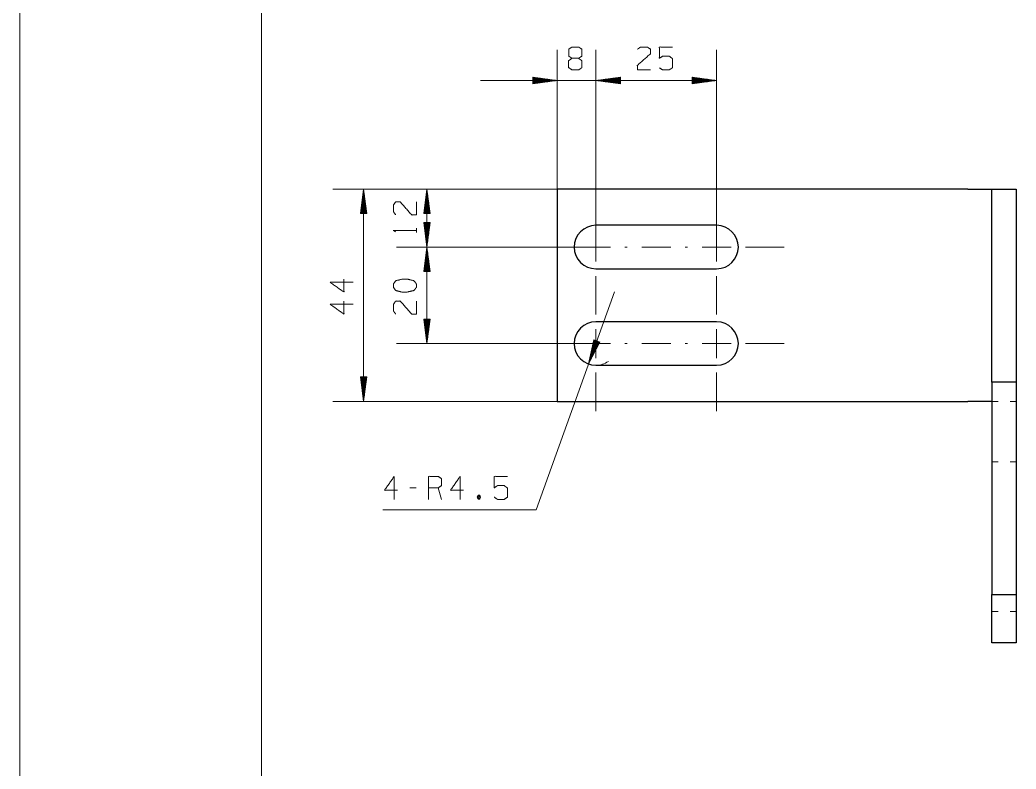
# Model space of a CAD drawing. Header units: millimetres. Extents: x 0 to 210, y 0 to 297.
# Drawn here: x 0 to 103.1, y 81.6 to 159.2 of the extents above; entities that cross this region are included whole.
import ezdxf

# ---------------------------------------------------------------- set-up
doc = ezdxf.new("R2010")
doc.units = ezdxf.units.MM
doc.layers.add('101', color=7, linetype='Continuous', true_color=0xffffff)

msp = doc.modelspace()

# ---------------------------------------------------------------- linework, layer by layer
at = {"layer": '101', "color": 133, "linetype": 'Continuous', "lineweight": 18}
for p, q in [((0, 297), (0, 0)), ((25, 292), (25, 5))]:
    msp.add_line(p, q, dxfattribs=at)
at = {"layer": '101', "color": 22, "linetype": 'Continuous', "lineweight": 18}
for p, q in [((55.63, 141.67), (55.63, 156.1)), ((59.63, 135.67), (59.63, 156.1)), ((59.63, 135.67), (59.63, 156.1)), ((72.13, 135.67), (72.13, 156.1)), ((67.57, 152.93), (47.69, 152.93)), ((53.09, 153.26), (53.12, 153.26)), ((53.09, 153.26), (53.12, 153.26)), ((55.63, 152.93), (53.09, 153.26)), ((53.09, 153.26), (53.09, 152.59)), ((53.09, 153.2), (53.51, 153.2)), ((53.09, 153.15), (53.89, 153.15)), ((53.09, 153.1), (54.28, 153.1)), ((53.09, 153.05), (54.67, 153.05)), ((53.09, 153), (55.05, 153)), ((53.09, 152.95), (55.44, 152.95)), ((53.09, 152.59), (55.63, 152.93)), ((53.09, 152.9), (55.44, 152.9)), ((53.09, 152.85), (55.05, 152.85)), ((53.09, 152.8), (54.67, 152.8)), ((53.09, 152.75), (54.28, 152.75)), ((53.09, 152.7), (53.89, 152.7)), ((53.09, 152.65), (53.51, 152.65)), ((62.17, 153.26), (59.63, 152.93)), ((62.17, 153.26), (59.63, 152.93)), ((59.63, 152.93), (72.13, 152.93)), ((59.63, 152.93), (62.17, 152.59)), ((59.63, 152.93), (62.17, 152.59)), ((62.17, 152.95), (59.82, 152.95)), ((62.17, 152.95), (59.82, 152.95)), ((62.17, 152.9), (59.82, 152.9)), ((62.17, 152.9), (59.82, 152.9)), ((62.17, 153), (60.21, 153)), ((62.17, 153), (60.21, 153)), ((62.17, 152.85), (60.21, 152.85)), ((62.17, 152.85), (60.21, 152.85)), ((62.17, 153.05), (60.6, 153.05)), ((62.17, 153.05), (60.6, 153.05)), ((62.17, 152.8), (60.6, 152.8)), ((62.17, 152.8), (60.6, 152.8)), ((62.17, 153.1), (60.98, 153.1)), ((62.17, 153.1), (60.98, 153.1)), ((62.17, 152.75), (60.98, 152.75)), ((62.17, 152.75), (60.98, 152.75)), ((62.17, 153.15), (61.37, 153.15)), ((62.17, 153.15), (61.37, 153.15)), ((62.17, 152.7), (61.37, 152.7)), ((62.17, 152.7), (61.37, 152.7)), ((62.17, 153.2), (61.75, 153.2)), ((62.17, 153.2), (61.75, 153.2)), ((62.17, 152.65), (61.75, 152.65)), ((62.17, 152.65), (61.75, 152.65)), ((62.17, 153.26), (62.14, 153.26)), ((62.17, 153.26), (62.14, 153.26)), ((62.17, 153.26), (62.14, 153.26)), ((62.17, 153.26), (62.14, 153.26)), ((62.17, 152.59), (62.17, 153.26)), ((62.17, 152.59), (62.17, 153.26)), ((69.59, 153.26), (69.62, 153.26)), ((69.59, 153.26), (69.62, 153.26)), ((72.13, 152.93), (69.59, 153.26)), ((69.59, 153.26), (69.59, 152.59)), ((69.59, 153.2), (70.01, 153.2)), ((69.59, 153.15), (70.39, 153.15)), ((69.59, 153.1), (70.78, 153.1)), ((69.59, 153.05), (71.17, 153.05)), ((69.59, 153), (71.55, 153)), ((69.59, 152.95), (71.94, 152.95)), ((69.59, 152.59), (72.13, 152.93)), ((69.59, 152.9), (71.94, 152.9)), ((69.59, 152.85), (71.55, 152.85)), ((69.59, 152.8), (71.17, 152.8)), ((69.59, 152.75), (70.78, 152.75)), ((69.59, 152.7), (70.39, 152.7)), ((69.59, 152.65), (70.01, 152.65)), ((53.09, 152.6), (53.12, 152.6)), ((53.09, 152.6), (53.12, 152.6)), ((62.17, 152.6), (62.14, 152.6)), ((62.17, 152.6), (62.14, 152.6)), ((62.17, 152.6), (62.14, 152.6)), ((62.17, 152.6), (62.14, 152.6)), ((69.59, 152.6), (69.62, 152.6)), ((69.59, 152.6), (69.62, 152.6)), ((55.63, 141.67), (32.41, 141.67)), ((35.58, 141.67), (35.25, 139.13)), ((35.56, 139.13), (35.56, 141.48)), ((35.92, 139.13), (35.58, 141.67)), ((35.58, 141.67), (35.58, 119.67)), ((35.61, 139.13), (35.61, 141.48)), ((55.63, 141.67), (38.97, 141.67)), ((42.14, 141.67), (41.81, 139.13)), ((42.12, 139.13), (42.12, 141.48)), ((42.48, 139.13), (42.14, 141.67)), ((42.14, 135.67), (42.14, 141.67)), ((42.17, 139.13), (42.17, 141.48)), ((35.4, 139.13), (35.4, 140.32)), ((35.45, 139.13), (35.45, 140.71)), ((35.5, 139.13), (35.5, 141.09)), ((35.66, 139.13), (35.66, 141.09)), ((35.71, 139.13), (35.71, 140.71)), ((35.76, 139.13), (35.76, 140.32)), ((41.96, 139.13), (41.96, 140.32)), ((42.01, 139.13), (42.01, 140.71)), ((42.07, 139.13), (42.07, 141.09)), ((42.22, 139.13), (42.22, 141.09)), ((42.27, 139.13), (42.27, 140.71)), ((42.32, 139.13), (42.32, 140.32)), ((35.3, 139.13), (35.3, 139.55)), ((35.35, 139.13), (35.35, 139.94)), ((35.81, 139.13), (35.81, 139.94)), ((35.86, 139.13), (35.86, 139.55)), ((41.86, 139.13), (41.86, 139.55)), ((41.91, 139.13), (41.91, 139.94)), ((42.37, 139.13), (42.37, 139.94)), ((42.42, 139.13), (42.42, 139.55)), ((35.25, 139.13), (35.25, 139.17)), ((35.25, 139.13), (35.25, 139.17)), ((35.25, 139.13), (35.92, 139.13)), ((35.91, 139.13), (35.91, 139.17)), ((35.91, 139.13), (35.91, 139.17)), ((41.81, 139.13), (41.81, 139.17)), ((41.81, 139.13), (41.81, 139.17)), ((41.81, 139.13), (42.48, 139.13)), ((41.81, 138.21), (42.14, 135.67)), ((41.81, 138.21), (41.81, 138.18)), ((41.81, 138.21), (41.81, 138.18)), ((42.48, 138.21), (41.81, 138.21)), ((41.86, 138.21), (41.86, 137.8)), ((41.91, 138.21), (41.91, 137.41)), ((41.96, 138.21), (41.96, 137.02)), ((42.01, 138.21), (42.01, 136.64)), ((42.07, 138.21), (42.07, 136.25)), ((42.12, 138.21), (42.12, 135.87)), ((42.14, 135.67), (42.48, 138.21)), ((42.17, 138.21), (42.17, 135.87)), ((42.22, 138.21), (42.22, 136.25)), ((42.27, 138.21), (42.27, 136.64)), ((42.32, 138.21), (42.32, 137.02)), ((42.37, 138.21), (42.37, 137.41)), ((42.42, 138.21), (42.42, 137.8)), ((42.47, 139.13), (42.47, 139.17)), ((42.47, 139.13), (42.47, 139.17)), ((42.47, 138.21), (42.47, 138.18)), ((42.47, 138.21), (42.47, 138.18)), ((59.63, 135.67), (38.97, 135.67)), ((59.63, 135.67), (38.97, 135.67)), ((42.14, 135.67), (41.81, 133.13)), ((42.12, 133.13), (42.12, 135.48)), ((42.14, 135.67), (42.14, 125.67)), ((42.48, 133.13), (42.14, 135.67)), ((42.17, 133.13), (42.17, 135.48)), ((41.96, 133.13), (41.96, 134.32)), ((42.01, 133.13), (42.01, 134.71)), ((42.07, 133.13), (42.07, 135.09)), ((42.22, 133.13), (42.22, 135.09)), ((42.27, 133.13), (42.27, 134.71)), ((42.32, 133.13), (42.32, 134.32)), ((41.81, 133.13), (41.81, 133.17)), ((41.81, 133.13), (41.81, 133.17)), ((41.81, 133.13), (42.48, 133.13)), ((41.86, 133.13), (41.86, 133.55)), ((41.91, 133.13), (41.91, 133.94)), ((42.37, 133.13), (42.37, 133.94)), ((42.42, 133.13), (42.42, 133.55)), ((42.47, 133.13), (42.47, 133.17)), ((42.47, 133.13), (42.47, 133.17)), ((61.55, 131.03), (53.45, 108.44)), ((41.81, 128.21), (41.81, 128.18)), ((42.48, 128.21), (41.81, 128.21)), ((41.81, 128.21), (42.14, 125.67)), ((41.81, 128.21), (41.81, 128.18)), ((41.86, 128.21), (41.86, 127.8)), ((41.91, 128.21), (41.91, 127.41)), ((41.96, 128.21), (41.96, 127.02)), ((42.01, 128.21), (42.01, 126.64)), ((42.07, 128.21), (42.07, 126.25)), ((42.12, 128.21), (42.12, 125.87)), ((42.14, 125.67), (42.48, 128.21)), ((42.17, 128.21), (42.17, 125.87)), ((42.22, 128.21), (42.22, 126.25)), ((42.27, 128.21), (42.27, 126.64)), ((42.32, 128.21), (42.32, 127.02)), ((42.37, 128.21), (42.37, 127.41)), ((42.42, 128.21), (42.42, 127.8)), ((42.47, 128.21), (42.47, 128.18)), ((42.47, 128.21), (42.47, 128.18)), ((59.41, 126.06), (58.87, 123.56)), ((58.87, 123.56), (60.04, 125.83)), ((59.71, 125.96), (58.91, 123.75)), ((59.75, 125.94), (58.96, 123.73)), ((59.66, 125.97), (59, 124.13)), ((59.61, 125.99), (59.08, 124.51)), ((59.8, 125.92), (59.14, 124.07)), ((59.56, 126.01), (59.16, 124.89)), ((59.51, 126.02), (59.24, 125.27)), ((59.85, 125.9), (59.32, 124.42)), ((59.47, 126.04), (59.33, 125.65)), ((59.42, 126.06), (59.41, 126.03)), ((60.04, 125.83), (59.41, 126.06)), ((59.42, 126.06), (59.41, 126.03)), ((59.9, 125.89), (59.5, 124.77)), ((59.94, 125.87), (59.67, 125.11)), ((59.99, 125.85), (59.85, 125.46)), ((60.04, 125.84), (60.03, 125.81)), ((60.04, 125.84), (60.03, 125.81)), ((59.63, 125.67), (38.97, 125.67)), ((35.92, 122.21), (35.25, 122.21)), ((35.25, 122.21), (35.25, 122.18)), ((35.25, 122.21), (35.58, 119.67)), ((35.25, 122.21), (35.25, 122.18)), ((35.3, 122.21), (35.3, 121.8)), ((35.35, 122.21), (35.35, 121.41)), ((35.4, 122.21), (35.4, 121.02)), ((35.45, 122.21), (35.45, 120.64)), ((35.5, 122.21), (35.5, 120.25)), ((35.56, 122.21), (35.56, 119.87)), ((35.58, 119.67), (35.92, 122.21)), ((35.61, 122.21), (35.61, 119.87)), ((35.66, 122.21), (35.66, 120.25)), ((35.71, 122.21), (35.71, 120.64)), ((35.76, 122.21), (35.76, 121.02)), ((35.81, 122.21), (35.81, 121.41)), ((35.86, 122.21), (35.86, 121.8)), ((35.91, 122.21), (35.91, 122.18)), ((35.91, 122.21), (35.91, 122.18)), ((55.63, 119.67), (32.41, 119.67)), ((53.45, 108.44), (37.57, 108.44))]:
    msp.add_line(p, q, dxfattribs=at)
at = {"layer": '101', "color": 151, "linetype": 'Continuous', "lineweight": 18}
for p, q in [((59.63, 138.67), (59.63, 142.67)), ((72.13, 138.67), (72.13, 142.67)), ((59.63, 134.17), (59.63, 137.17)), ((72.13, 134.17), (72.13, 137.17)), ((56.63, 135.67), (52.63, 135.67)), ((58.13, 135.67), (61.13, 135.67)), ((62.63, 135.67), (62.88, 135.67)), ((64.38, 135.67), (67.38, 135.67)), ((68.88, 135.67), (69.13, 135.67)), ((70.63, 135.67), (73.63, 135.67)), ((75.13, 135.67), (79.13, 135.67)), ((59.63, 132.67), (59.63, 128.67)), ((59.63, 128.67), (59.63, 132.67)), ((72.13, 132.67), (72.13, 128.67)), ((72.13, 128.67), (72.13, 132.67)), ((59.63, 124.17), (59.63, 127.17)), ((72.13, 124.17), (72.13, 127.17)), ((56.63, 125.67), (52.63, 125.67)), ((58.13, 125.67), (61.13, 125.67)), ((62.63, 125.67), (62.88, 125.67)), ((64.38, 125.67), (67.38, 125.67)), ((68.88, 125.67), (69.13, 125.67)), ((70.63, 125.67), (73.63, 125.67)), ((75.13, 125.67), (79.13, 125.67)), ((59.63, 122.67), (59.63, 118.67)), ((72.13, 122.67), (72.13, 118.67))]:
    msp.add_line(p, q, dxfattribs=at)
at = {"layer": '101', "color": 252, "linetype": 'Continuous', "lineweight": 25}
for p, q in [((55.63, 141.67), (55.63, 119.67)), ((98.13, 141.67), (55.63, 141.67)), ((100.63, 121.67), (100.63, 141.67)), ((100.63, 141.67), (103.13, 141.67)), ((103.13, 141.67), (103.13, 121.67)), ((72.13, 137.92), (59.63, 137.92)), ((59.63, 133.42), (72.13, 133.42)), ((72.13, 127.92), (59.63, 127.92)), ((59.63, 123.42), (72.13, 123.42)), ((103.13, 121.67), (100.63, 121.67)), ((100.63, 121.67), (100.63, 99.67)), ((103.13, 121.67), (103.13, 99.67)), ((55.63, 119.67), (98.13, 119.67)), ((100.63, 94.67), (100.63, 99.67)), ((100.63, 99.67), (103.13, 99.67)), ((103.13, 99.67), (103.13, 94.67)), ((103.13, 94.67), (100.63, 94.67))]:
    msp.add_line(p, q, dxfattribs=at)
at = {"layer": '101', "color": 72, "linetype": 'Continuous', "lineweight": 18}
for p, q in [((41.05, 137.19), (41.05, 137.62)), ((41.03, 110.73), (40.36, 110.73)), ((43.64, 109.53), (43.31, 110.73)), ((47.44, 109.98), (47.59, 109.56))]:
    msp.add_line(p, q, dxfattribs=at)
at = {"layer": '101', "color": 53, "linetype": 'Continuous', "lineweight": 18}
for p, q in [((100.63, 119.67), (101.26, 119.67)), ((102.51, 119.67), (103.13, 119.67)), ((101.26, 113.42), (100.63, 113.42)), ((103.13, 113.42), (102.51, 113.42)), ((100.63, 97.92), (101.26, 97.92)), ((102.51, 97.92), (103.13, 97.92))]:
    msp.add_line(p, q, dxfattribs=at)
at = {"layer": '101', "color": 252, "linetype": 'Continuous', "lineweight": 25}
for centre, start, end in [((59.63, 135.67), 90, 270), ((72.13, 135.67), 270, 90), ((59.63, 125.67), 90, 270), ((72.13, 125.67), 270, 90)]:
    msp.add_arc(centre, 2.25, start, end, dxfattribs=at)
at = {"layer": '101', "color": 22, "linetype": 'Continuous', "lineweight": 18}
msp.add_arc((59.63, 125.67), 2.25, 270, 304.9492, dxfattribs=at)
at = {"layer": '101', "color": 72, "linetype": 'Continuous', "lineweight": 18}
for points, knots in [([(57.15, 155.22), (56.83, 155.44), (56.83, 156.17), (57.15, 156.39), (57.84, 156.39), (58.17, 156.17), (58.17, 155.44), (57.84, 155.22), (57.15, 155.22), (56.81, 154.97), (56.81, 154.27), (57.15, 154.02), (57.84, 154.02), (58.17, 154.24), (58.17, 154.97), (57.84, 155.22)], [0, 0, 0.047573, 0.136085, 0.183659, 0.267815, 0.317165, 0.405677, 0.455028, 0.539184, 0.590297, 0.675756, 0.726869, 0.811025, 0.860376, 0.948887, 1, 1]), ([(63.94, 156.17), (64.26, 156.39), (64.95, 156.39), (65.28, 156.17), (65.28, 155.69), (63.92, 154.49), (63.94, 154.02), (65.28, 154.02)], [0, 0, 0.069693, 0.192977, 0.265274, 0.350227, 0.67474, 0.759752, 1, 1]), ([(66.2, 154.24), (66.54, 154.02), (67.22, 154.02), (67.56, 154.24), (67.56, 155.19), (67.22, 155.44), (66.54, 155.44), (66.2, 155.22), (66.2, 156.39), (67.56, 156.39)], [0, 0, 0.062229, 0.168344, 0.230572, 0.376816, 0.441265, 0.54738, 0.609609, 0.79049, 1, 1]), ([(38.9, 139.01), (38.67, 139.33), (38.67, 140.02), (38.9, 140.35), (39.37, 140.35), (40.57, 138.99), (41.05, 139.01), (41.05, 140.35)], [0, 0, 0.069693, 0.192977, 0.265274, 0.350227, 0.67474, 0.759752, 1, 1]), ([(38.87, 137.26), (38.67, 137.4), (41.05, 137.4)], [0, 0, 0.093491, 1, 1]), ([(33.54, 132.35), (33.54, 131.01), (32.11, 132.02), (34.49, 132.02)], [0, 0, 0.245869, 0.565295, 1, 1]), ([(41.05, 131.84), (40.8, 132.18), (40.1, 132.35), (39.62, 132.35), (38.9, 132.18), (38.67, 131.84), (38.67, 131.5), (38.9, 131.17), (39.62, 130.99), (40.1, 131.01), (40.8, 131.17), (41.05, 131.5), (41.05, 131.84)], [0, 0, 0.067526, 0.183972, 0.260584, 0.380943, 0.446142, 0.500306, 0.565504, 0.685863, 0.762529, 0.87831, 0.945835, 1, 1]), ([(33.54, 130.08), (33.54, 128.73), (32.11, 129.74), (34.49, 129.74)], [0, 0, 0.24587, 0.565296, 1, 1]), ([(38.9, 128.73), (38.67, 129.05), (38.67, 129.74), (38.9, 130.08), (39.37, 130.08), (40.57, 128.72), (41.05, 128.73), (41.05, 130.08)], [0, 0, 0.069692, 0.192976, 0.265274, 0.350227, 0.67474, 0.759752, 1, 1]), ([(39.09, 110.48), (37.75, 110.48), (38.75, 111.91), (38.75, 109.53)], [0, 0, 0.245869, 0.565294, 1, 1]), ([(42.3, 109.53), (42.3, 111.91), (43.31, 111.91), (43.64, 111.68), (43.64, 110.96), (43.31, 110.73), (42.3, 110.73)], [0, 0, 0.400952, 0.571035, 0.639278, 0.761673, 0.829917, 1, 1]), ([(45.92, 110.48), (44.58, 110.48), (45.58, 111.91), (45.58, 109.53)], [0, 0, 0.245869, 0.565294, 1, 1]), ([(49.11, 109.76), (49.45, 109.53), (50.14, 109.53), (50.47, 109.76), (50.47, 110.71), (50.14, 110.96), (49.45, 110.96), (49.11, 110.73), (49.11, 111.91), (50.47, 111.91)], [0, 0, 0.062228, 0.168342, 0.230571, 0.376816, 0.441266, 0.54738, 0.609609, 0.79049, 1, 1]), ([(47.44, 109.56), (47.59, 109.56), (47.68, 109.78), (47.59, 109.98), (47.44, 109.98), (47.35, 109.78), (47.44, 109.56), (47.59, 109.98)], [0, 0, 0.093975, 0.23678, 0.365955, 0.45993, 0.589108, 0.731913, 1, 1])]:
    msp.add_open_spline(points, degree=1, knots=knots, dxfattribs=at)
at = {"layer": '101', "color": 252, "linetype": 'Continuous', "lineweight": 25}
for points, knots in [([(98.13, 141.67), (98.9, 141.67), (100.15, 141.67), (100.63, 141.67)], [0, 0, 0.309016, 0.809016, 1, 1]), ([(100.63, 119.67), (100.15, 119.67), (99.6, 119.67), (98.13, 119.67)], [0, 0, 0.190984, 0.412216, 1, 1])]:
    msp.add_open_spline(points, degree=1, knots=knots, dxfattribs=at)

doc.saveas('drawing.dxf')
